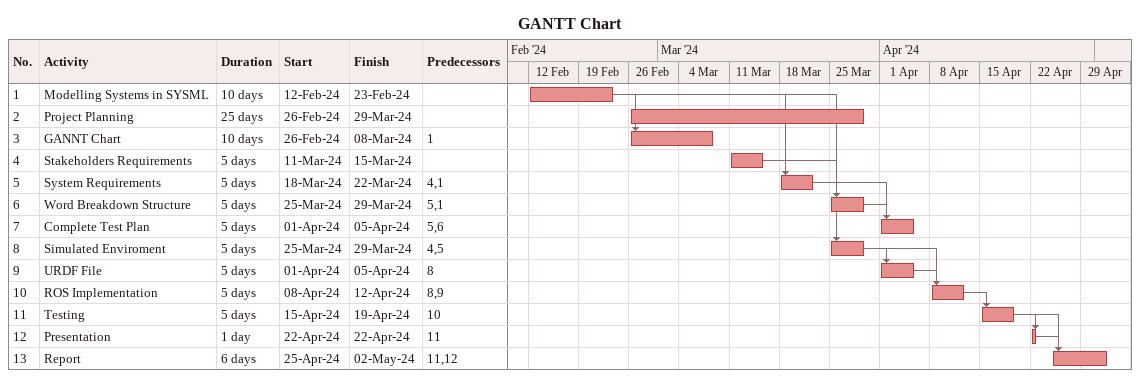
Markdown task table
GANTT Chart

| ID | Task | Duration | Start | Finish | Predecessors |
|---|---|---|---|---|---|
| 1 | Modelling Systems in SYSML | 10d | 2024-02-12 | 2024-02-23 |  |
| 2 | Project Planning | 25d | 2024-02-26 | 2024-03-29 |  |
| 3 | GANNT Chart | 10d | 2024-02-26 | 2024-03-08 | 1 |
| 4 | Stakeholders Requirements | 5d | 2024-03-11 | 2024-03-15 |  |
| 5 | System Requirements | 5d | 2024-03-18 | 2024-03-22 | 4, 1 |
| 6 | Word Breakdown Structure | 5d | 2024-03-25 | 2024-03-29 | 5, 1 |
| 7 | Complete Test Plan | 5d | 2024-04-01 | 2024-04-05 | 5, 6 |
| 8 | Simulated Enviroment | 5d | 2024-03-25 | 2024-03-29 | 4, 5 |
| 9 | URDF File | 5d | 2024-04-01 | 2024-04-05 | 8 |
| 10 | ROS Implementation | 5d | 2024-04-08 | 2024-04-12 | 8, 9 |
| 11 | Testing | 5d | 2024-04-15 | 2024-04-19 | 10 |
| 12 | Presentation | 1d | 2024-04-22 | 2024-04-22 | 11 |
| 13 | Report | 6d | 2024-04-25 | 2024-05-02 | 11, 12 |
